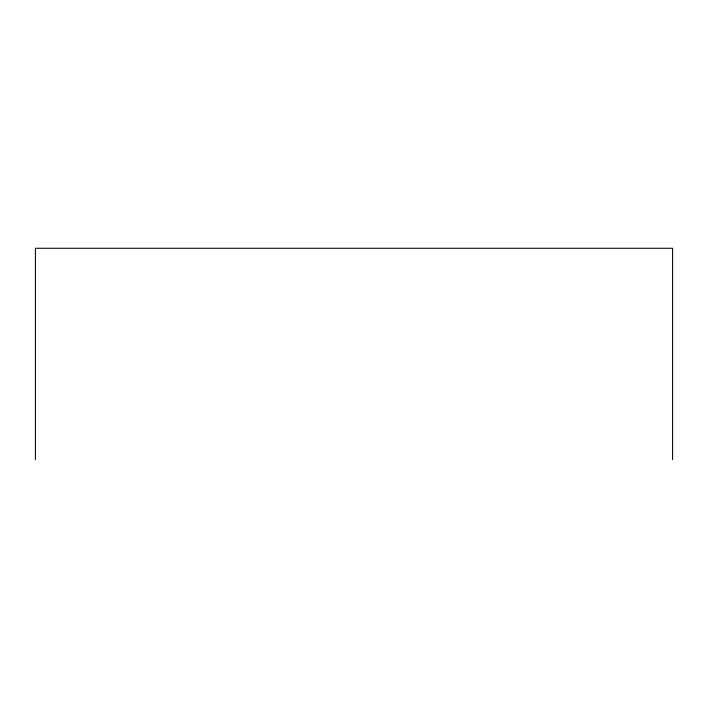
<?xml version="1.0" encoding="UTF-8"?>
<svg xmlns="http://www.w3.org/2000/svg" width="708" height="708" viewBox="0 0 708 708"><rect width="100%" height="100%" fill="white"/><g stroke="black" fill="none" stroke-linecap="round" stroke-linejoin="round"><path stroke-width="1.06" d="M672.6 459.731L672.6 248.269L35.4 248.269L35.4 459.731"/></g></svg>
